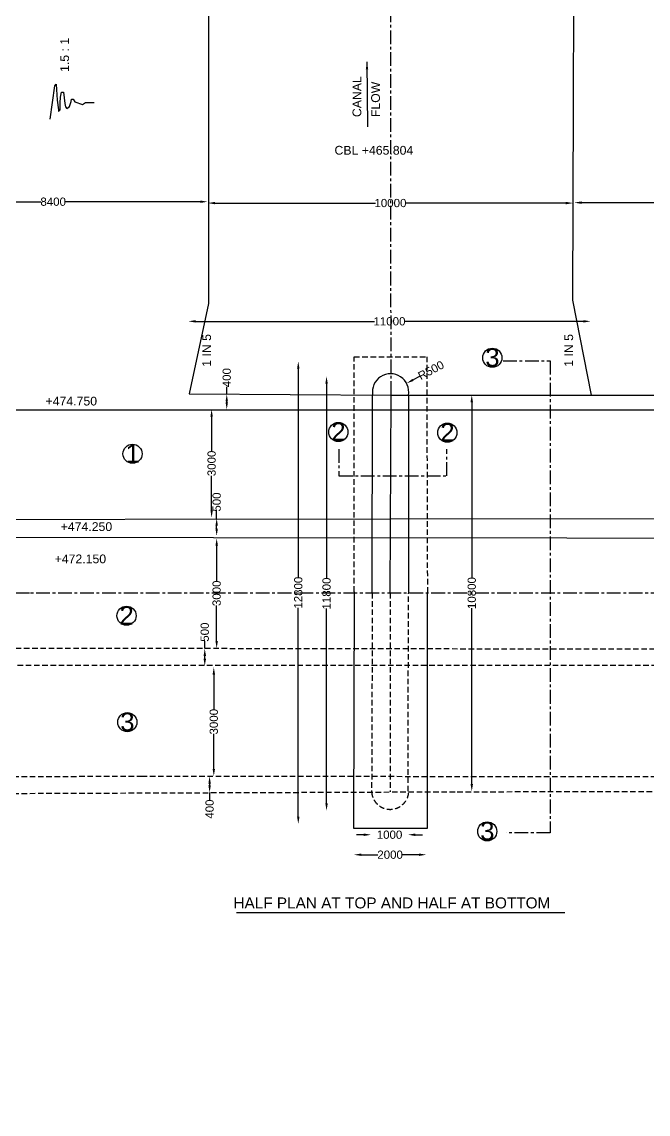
# Model space of a CAD drawing. Header units: millimetres. Extents: x 1573 to 106837, y 3347 to 74455.
# Drawn here: x 34859 to 51976, y 19415 to 49293 of the extents above; entities that cross this region are included whole.
import ezdxf

# ---------------------------------------------------------------- set-up
doc = ezdxf.new("R2010")
doc.units = ezdxf.units.MM
doc.header["$MEASUREMENT"] = 0
doc.linetypes.add('CENTER', pattern=[2, 1.25, -0.25, 0.25, -0.25])
doc.linetypes.add('DASHED', pattern=[0.75, 0.5, -0.25])
for name, color, linetype in [('DIM', 7, 'Continuous'), ('DWG', 7, 'Continuous'), ('TXT', 7, 'Continuous')]:
    doc.layers.add(name, color=color, linetype=linetype)
doc.styles.get("Standard").update_dxf_attribs({"font": 'arial.ttf'})
doc.dimstyles.new('Civil', dxfattribs={"dimtxt": 225, "dimasz": 200, "dimexe": 0.1, "dimexo": 0.0625, "dimgap": 0.09, "dimtad": 0, "dimdec": 0, "dimzin": 12, "dimdsep": 46, "dimtxsty": 'Standard', "dimcen": 0.1, "dimse1": 1, "dimse2": 1, "dimadec": 0, "dimazin": 2, "dimtfac": 1, "dimtdec": 0, "dimtofl": 0, "dimtmove": 0, "dimatfit": 3, "dimfxl": 1, "dimfrac": 1, "dimtolj": 1, "dimtzin": 0, "dimarcsym": 0})

# ---------------------------------------------------------------- blocks, each defined once
blk = doc.blocks.new('*D100')
at = {"layer": 'Defpoints', "color": 0, "transparency": 16777216}
for p in [(31497, 44264), (39933, 44373), (39933, 44264)]:
    blk.add_point(p, dxfattribs=at)
at = {"layer": 'DIM', "color": 0, "lineweight": -2, "transparency": 16777216}
for p, q in [((31697, 44373), (35379, 44373)), ((39733, 44373), (36051, 44373))]:
    blk.add_line(p, q, dxfattribs=at)
at = {"layer": 'DIM', "color": 0, "transparency": 16777216}
for points in [[(31697, 44407), (31697, 44340), (31497, 44373)], [(39733, 44407), (39733, 44340), (39933, 44373)]]:
    blk.add_solid(points, dxfattribs=at)
at = {"layer": 'DIM', "color": 0, "transparency": 16777216, "insert": (35715, 44373), "char_height": 225, "attachment_point": 5}
blk.add_mtext('\\A1;8400', dxfattribs=at)
blk = doc.blocks.new('*D101')
at = {"layer": 'Defpoints', "color": 0, "transparency": 16777216}
for p in [(39941, 44385), (49925, 44385), (49925, 44336)]:
    blk.add_point(p, dxfattribs=at)
at = {"layer": 'DIM', "color": 0, "lineweight": -2, "transparency": 16777216}
for p, q in [((40141, 44336), (44520, 44336)), ((49725, 44336), (45345, 44336))]:
    blk.add_line(p, q, dxfattribs=at)
at = {"layer": 'DIM', "color": 0, "transparency": 16777216}
for points in [[(40141, 44370), (40141, 44303), (39941, 44336)], [(49725, 44370), (49725, 44303), (49925, 44336)]]:
    blk.add_solid(points, dxfattribs=at)
at = {"layer": 'DIM', "color": 0, "transparency": 16777216, "insert": (44933, 44336), "char_height": 225, "attachment_point": 5}
blk.add_mtext('\\A1;10000', dxfattribs=at)
blk = doc.blocks.new('*D102')
at = {"layer": 'Defpoints', "color": 0, "transparency": 16777216}
for p in [(49956, 44287), (58295, 44348), (58295, 44287)]:
    blk.add_point(p, dxfattribs=at)
at = {"layer": 'DIM', "color": 0, "lineweight": -2, "transparency": 16777216}
for p, q in [((50156, 44348), (53790, 44348)), ((58095, 44348), (54462, 44348))]:
    blk.add_line(p, q, dxfattribs=at)
at = {"layer": 'DIM', "color": 0, "transparency": 16777216}
for points in [[(50156, 44381), (50156, 44314), (49956, 44348)], [(58095, 44381), (58095, 44314), (58295, 44348)]]:
    blk.add_solid(points, dxfattribs=at)
at = {"layer": 'DIM', "color": 0, "transparency": 16777216, "insert": (54126, 44348), "char_height": 225, "attachment_point": 5}
blk.add_mtext('\\A1;8400', dxfattribs=at)
blk = doc.blocks.new('*D125')
at = {"layer": 'Defpoints', "color": 0, "transparency": 16777216}
for p in [(40010, 28659), (39990, 28211), (40010, 28211)]:
    blk.add_point(p, dxfattribs=at)
at = {"layer": 'DIM', "color": 0, "lineweight": -2, "transparency": 16777216}
for p, q in [((39990, 28459), (39990, 28411)), ((39990, 28211), (39990, 28011))]:
    blk.add_line(p, q, dxfattribs=at)
at = {"layer": 'DIM', "color": 0, "transparency": 16777216}
for points in [[(39957, 28459), (40024, 28459), (39990, 28659)], [(39957, 28411), (40024, 28411), (39990, 28211)]]:
    blk.add_solid(points, dxfattribs=at)
at = {"layer": 'DIM', "color": 0, "transparency": 16777216, "insert": (39990, 27759), "char_height": 225, "attachment_point": 5, "rotation": 90}
blk.add_mtext('\\A1;400', dxfattribs=at)
blk = doc.blocks.new('*D126')
at = {"layer": 'Defpoints', "color": 0, "transparency": 16777216}
for p in [(40105, 31640), (40154, 31640), (40154, 28660)]:
    blk.add_point(p, dxfattribs=at)
at = {"layer": 'DIM', "color": 0, "lineweight": -2, "transparency": 16777216}
for p, q in [((40105, 31440), (40105, 30485)), ((40105, 28860), (40105, 29814))]:
    blk.add_line(p, q, dxfattribs=at)
at = {"layer": 'DIM', "color": 0, "transparency": 16777216}
for points in [[(40071, 31440), (40138, 31440), (40105, 31640)], [(40071, 28860), (40138, 28860), (40105, 28660)]]:
    blk.add_solid(points, dxfattribs=at)
at = {"layer": 'DIM', "color": 0, "transparency": 16777216, "insert": (40105, 30150), "char_height": 225, "attachment_point": 5, "rotation": 90}
blk.add_mtext('\\A1;3000', dxfattribs=at)
blk = doc.blocks.new('*D127')
at = {"layer": 'Defpoints', "color": 0, "transparency": 16777216}
for p in [(39858, 32151), (39957, 32151), (39957, 31670)]:
    blk.add_point(p, dxfattribs=at)
at = {"layer": 'DIM', "color": 0, "lineweight": -2, "transparency": 16777216}
for p, q in [((39858, 32151), (39858, 32351)), ((39858, 31870), (39858, 31951))]:
    blk.add_line(p, q, dxfattribs=at)
at = {"layer": 'DIM', "color": 0, "transparency": 16777216}
for points in [[(39825, 31951), (39892, 31951), (39858, 32151)], [(39825, 31870), (39892, 31870), (39858, 31670)]]:
    blk.add_solid(points, dxfattribs=at)
at = {"layer": 'DIM', "color": 0, "transparency": 16777216, "insert": (39858, 32600), "char_height": 225, "attachment_point": 5, "rotation": 90}
blk.add_mtext('\\A1;500', dxfattribs=at)
blk = doc.blocks.new('*D128')
at = {"layer": 'Defpoints', "color": 0, "transparency": 16777216}
for p in [(40183, 35169), (40213, 35169), (40213, 32156)]:
    blk.add_point(p, dxfattribs=at)
at = {"layer": 'DIM', "color": 0, "lineweight": -2, "transparency": 16777216}
for p, q in [((40183, 34969), (40183, 33998)), ((40183, 32356), (40183, 33327))]:
    blk.add_line(p, q, dxfattribs=at)
at = {"layer": 'DIM', "color": 0, "transparency": 16777216}
for points in [[(40150, 34969), (40217, 34969), (40183, 35169)], [(40150, 32356), (40217, 32356), (40183, 32156)]]:
    blk.add_solid(points, dxfattribs=at)
at = {"layer": 'DIM', "color": 0, "transparency": 16777216, "insert": (40183, 33662), "char_height": 225, "attachment_point": 5, "rotation": 90}
blk.add_mtext('\\A1;3000', dxfattribs=at)
blk = doc.blocks.new('*D129')
at = {"layer": 'Defpoints', "color": 0, "transparency": 16777216}
for p in [(40183, 35710), (40203, 35710), (40203, 35228)]:
    blk.add_point(p, dxfattribs=at)
at = {"layer": 'DIM', "color": 0, "lineweight": -2, "transparency": 16777216}
for p, q in [((40183, 35710), (40183, 35910)), ((40183, 35428), (40183, 35510))]:
    blk.add_line(p, q, dxfattribs=at)
at = {"layer": 'DIM', "color": 0, "transparency": 16777216}
for points in [[(40150, 35510), (40217, 35510), (40183, 35710)], [(40150, 35428), (40217, 35428), (40183, 35228)]]:
    blk.add_solid(points, dxfattribs=at)
at = {"layer": 'DIM', "color": 0, "transparency": 16777216, "insert": (40183, 36158), "char_height": 225, "attachment_point": 5, "rotation": 90}
blk.add_mtext('\\A1;500', dxfattribs=at)
blk = doc.blocks.new('*D130')
at = {"layer": 'Defpoints', "color": 0, "transparency": 16777216}
for p in [(39937, 38695), (40045, 38695), (39937, 35735)]:
    blk.add_point(p, dxfattribs=at)
at = {"layer": 'DIM', "color": 0, "lineweight": -2, "transparency": 16777216}
for p, q in [((40045, 38495), (40045, 37551)), ((40045, 35935), (40045, 36879))]:
    blk.add_line(p, q, dxfattribs=at)
at = {"layer": 'DIM', "color": 0, "transparency": 16777216}
for points in [[(40012, 38495), (40079, 38495), (40045, 38695)], [(40012, 35935), (40079, 35935), (40045, 35735)]]:
    blk.add_solid(points, dxfattribs=at)
at = {"layer": 'DIM', "color": 0, "transparency": 16777216, "insert": (40045, 37215), "char_height": 225, "attachment_point": 5, "rotation": 90}
blk.add_mtext('\\A1;3000', dxfattribs=at)
blk = doc.blocks.new('*D131')
at = {"layer": 'Defpoints', "color": 0, "transparency": 16777216}
for p in [(40301, 39109), (40459, 39109), (40301, 38686)]:
    blk.add_point(p, dxfattribs=at)
at = {"layer": 'DIM', "color": 0, "lineweight": -2, "transparency": 16777216}
for p, q in [((40459, 39109), (40459, 39309)), ((40459, 38886), (40459, 38909))]:
    blk.add_line(p, q, dxfattribs=at)
at = {"layer": 'DIM', "color": 0, "transparency": 16777216}
for points in [[(40426, 38909), (40492, 38909), (40459, 39109)], [(40426, 38886), (40492, 38886), (40459, 38686)]]:
    blk.add_solid(points, dxfattribs=at)
at = {"layer": 'DIM', "color": 0, "transparency": 16777216, "insert": (40459, 39561), "char_height": 225, "attachment_point": 5, "rotation": 90}
blk.add_mtext('\\A1;400', dxfattribs=at)
blk = doc.blocks.new('*D132')
at = {"layer": 'Defpoints', "color": 0, "transparency": 16777216}
for p in [(39407, 41110), (50405, 41110), (50405, 41101)]:
    blk.add_point(p, dxfattribs=at)
at = {"layer": 'DIM', "color": 0, "lineweight": -2, "transparency": 16777216}
for p, q in [((39607, 41101), (44494, 41101)), ((50205, 41101), (45319, 41101))]:
    blk.add_line(p, q, dxfattribs=at)
at = {"layer": 'DIM', "color": 0, "transparency": 16777216}
for points in [[(39607, 41134), (39607, 41068), (39407, 41101)], [(50205, 41134), (50205, 41068), (50405, 41101)]]:
    blk.add_solid(points, dxfattribs=at)
at = {"layer": 'DIM', "color": 0, "transparency": 16777216, "insert": (44906, 41101), "char_height": 225, "attachment_point": 5}
blk.add_mtext('\\A1;11000', dxfattribs=at)
blk = doc.blocks.new('*D133')
at = {"layer": 'Defpoints', "color": 0, "transparency": 16777216}
for p in [(44936, 39171), (45375, 39406)]:
    blk.add_point(p, dxfattribs=at)
at = {"layer": 'DIM', "color": 0, "lineweight": -2, "transparency": 16777216}
for p, q in [((45727, 39594), (45551, 39500)), ((44936, 39171), (44936, 39171)), ((44936, 39171), (44936, 39171))]:
    blk.add_line(p, q, dxfattribs=at)
at = {"layer": 'DIM', "color": 0, "transparency": 16777216}
blk.add_solid([(45535, 39529), (45567, 39471), (45375, 39406)], dxfattribs=at)
at = {"layer": 'DIM', "color": 0, "transparency": 16777216, "insert": (46041, 39762), "char_height": 225, "attachment_point": 5, "rotation": 28.1367}
blk.add_mtext('\\A1;R500', dxfattribs=at)
blk = doc.blocks.new('*D134')
at = {"layer": 'Defpoints', "color": 0, "transparency": 16777216}
for p in [(43933, 26580), (45914, 26580), (45914, 26511)]:
    blk.add_point(p, dxfattribs=at)
at = {"layer": 'DIM', "color": 0, "lineweight": -2, "transparency": 16777216}
for p, q in [((44133, 26511), (44586, 26511)), ((45714, 26511), (45261, 26511))]:
    blk.add_line(p, q, dxfattribs=at)
at = {"layer": 'DIM', "color": 0, "transparency": 16777216}
for points in [[(44133, 26544), (44133, 26478), (43933, 26511)], [(45714, 26544), (45714, 26478), (45914, 26511)]]:
    blk.add_solid(points, dxfattribs=at)
at = {"layer": 'DIM', "color": 0, "transparency": 16777216, "insert": (44923, 26511), "char_height": 225, "attachment_point": 5}
blk.add_mtext('\\A1;2000', dxfattribs=at)
blk = doc.blocks.new('*D135')
at = {"layer": 'Defpoints', "color": 0, "transparency": 16777216}
for p in [(44403, 27035), (45413, 27058), (45413, 27035)]:
    blk.add_point(p, dxfattribs=at)
at = {"layer": 'DIM', "color": 0, "lineweight": -2, "transparency": 16777216}
for p, q in [((44203, 27058), (44003, 27058)), ((45613, 27058), (45813, 27058))]:
    blk.add_line(p, q, dxfattribs=at)
at = {"layer": 'DIM', "color": 0, "transparency": 16777216}
for points in [[(44203, 27091), (44203, 27024), (44403, 27058)], [(45613, 27091), (45613, 27024), (45413, 27058)]]:
    blk.add_solid(points, dxfattribs=at)
at = {"layer": 'DIM', "color": 0, "transparency": 16777216, "insert": (44908, 27058), "char_height": 225, "attachment_point": 5}
blk.add_mtext('\\A1;1000', dxfattribs=at)
blk = doc.blocks.new('*D136')
at = {"layer": 'Defpoints', "color": 0, "transparency": 16777216}
for p in [(42291, 40008), (42414, 40008), (42291, 27350)]:
    blk.add_point(p, dxfattribs=at)
at = {"layer": 'DIM', "color": 0, "lineweight": -2, "transparency": 16777216}
for p, q in [((42414, 39808), (42414, 34092)), ((42414, 27550), (42414, 33267))]:
    blk.add_line(p, q, dxfattribs=at)
at = {"layer": 'DIM', "color": 0, "transparency": 16777216}
for points in [[(42381, 39808), (42447, 39808), (42414, 40008)], [(42381, 27550), (42447, 27550), (42414, 27350)]]:
    blk.add_solid(points, dxfattribs=at)
at = {"layer": 'DIM', "color": 0, "transparency": 16777216, "insert": (42414, 33679), "char_height": 225, "attachment_point": 5, "rotation": 90}
blk.add_mtext('\\A1;12800', dxfattribs=at)
blk = doc.blocks.new('*D137')
at = {"layer": 'Defpoints', "color": 0, "transparency": 16777216}
for p in [(43118, 39598), (43187, 39598), (43118, 27715)]:
    blk.add_point(p, dxfattribs=at)
at = {"layer": 'DIM', "color": 0, "lineweight": -2, "transparency": 16777216}
for p, q in [((43187, 39398), (43187, 34069)), ((43187, 27915), (43187, 33244))]:
    blk.add_line(p, q, dxfattribs=at)
at = {"layer": 'DIM', "color": 0, "transparency": 16777216}
for points in [[(43154, 39398), (43220, 39398), (43187, 39598)], [(43154, 27915), (43220, 27915), (43187, 27715)]]:
    blk.add_solid(points, dxfattribs=at)
at = {"layer": 'DIM', "color": 0, "transparency": 16777216, "insert": (43187, 33656), "char_height": 225, "attachment_point": 5, "rotation": 90}
blk.add_mtext('\\A1;11800', dxfattribs=at)
blk = doc.blocks.new('*D138')
at = {"layer": 'Defpoints', "color": 0, "transparency": 16777216}
for p in [(47156, 39090), (47185, 39090), (47185, 28246)]:
    blk.add_point(p, dxfattribs=at)
at = {"layer": 'DIM', "color": 0, "lineweight": -2, "transparency": 16777216}
for p, q in [((47156, 38890), (47156, 34081)), ((47156, 28446), (47156, 33256))]:
    blk.add_line(p, q, dxfattribs=at)
at = {"layer": 'DIM', "color": 0, "transparency": 16777216}
for points in [[(47122, 38890), (47189, 38890), (47156, 39090)], [(47122, 28446), (47189, 28446), (47156, 28246)]]:
    blk.add_solid(points, dxfattribs=at)
at = {"layer": 'DIM', "color": 0, "transparency": 16777216, "insert": (47156, 33668), "char_height": 225, "attachment_point": 5, "rotation": 90}
blk.add_mtext('\\A1;10800', dxfattribs=at)

msp = doc.modelspace()

# ---------------------------------------------------------------- linework, layer by layer
at = {"layer": 'DWG'}
for points in [[(39933.1, 55712.5), (39960.9, 52597.5), (39960.9, 43020.9), (39960.9, 41585.8), (39430.5, 39116.7), (44950, 39086.1), (55507.8, 39086.1), (59417.3, 39149.4), (59417.3, 27569.2), (58090.4, 27569.2), (58107.1, 33669.8)], [(49952.6, 55238.1), (49905.9, 41684.4), (50415.6, 39086.1)], [(35633.5, 46630.1), (35755.5, 47544.4), (35796.2, 47585), (35826.7, 47148.2), (35857.2, 46884.1), (35857.2, 46843.5), (35908, 46884.1), (35908, 47077.1), (35918.2, 47229.5), (35938.5, 47371.7), (35958.8, 47371.7), (35999.5, 47371.7), (36030, 47056.8), (36050.3, 46965.4), (36091, 46924.7), (36162.2, 46975.5), (36202.8, 47117.7), (36213, 47178.7), (36263.8, 47178.7), (36304.5, 47107.6), (36518, 47036.5), (36599.3, 47087.3), (36833.1, 47087.3)], [(2402.2, 42594.5), (11765.9, 42595.2), (19776.4, 38678.2), (37775, 38678.2), (56840.5, 38678.2), (67453.8, 38721.1)], [(44437, 33669.8), (44446.4, 39088.9)], [(44926.5, 33669.8), (44950, 39086.1)], [(45425.9, 39086.1), (45425.3, 33669.8)], [(59417.3, 35708.8), (30417.2, 35673.8)], [(30417.2, 35198.9), (59417.3, 35170.6)], [(43938.3, 33706.2), (43920, 27236.8)], [(43920, 27236.8), (45942.4, 27236.8), (45942.4, 33688.1)]]:
    msp.add_lwpolyline(points, dxfattribs=at)
at = {"layer": 'DWG', "linetype": 'CENTER', "ltscale": 300}
for points in [[(44950, 39086.1), (44936.3, 55328.4)], [(48011.4, 40018.2), (49299.1, 40018.2), (49299.1, 27107), (48094.1, 27107)], [(43525.8, 37607.2), (43525.8, 36874.5), (46478, 36874.5), (46478, 37607.2)], [(88664.2, 34799.6), (88664.2, 33669.8), (59624.4, 33669.8), (35067.9, 33669.8), (13570.3, 33669.8), (1791.6, 33575.2), (1791.6, 34945.4)]]:
    msp.add_lwpolyline(points, dxfattribs=at)
at = {"layer": 'DWG', "linetype": 'DASHED', "ltscale": 300}
for points in [[(43938.3, 33706.2), (43938.3, 40132.3), (45924.4, 40132.3), (45942.4, 33688.1)], [(44437, 33669.8), (44418.6, 28225.4)], [(44926.5, 33669.8), (44926.6, 28227.3)], [(45416.3, 28249.3), (45425.3, 33669.8)], [(30417.2, 32171.7), (59417.3, 32129)], [(59417.3, 31686.9), (30417.2, 31685.9)], [(11790.6, 19415), (11790.6, 24596.8), (19776.4, 28617.7), (38132.7, 28659.5), (48452, 28653.7), (59127.7, 28653.7), (64696.2, 28653.7), (67498.3, 28653.7), (79437.8, 24614.5), (79437.8, 19941.9)], [(19776.4, 28132.4), (46759.9, 28234.2), (59417.3, 28250.9)]]:
    msp.add_lwpolyline(points, dxfattribs=at)
at = {"layer": 'DWG'}
msp.add_arc((44936.4, 39171.4), 496.9, 350.11721, 189.55636, dxfattribs=at)
at = {"layer": 'DWG', "linetype": 'DASHED', "ltscale": 300}
msp.add_arc((44926.3, 28261.6), 509, 184.08339, 356.34881, dxfattribs=at)
at = {"layer": 'TXT'}
msp.add_line((40723.1, 24932.9), (49700.9, 24932.9), dxfattribs=at)
for centre in [(47718.1, 40105.1), (43509.1, 38073.8), (46487.5, 38056), (37884.5, 37479.1), (37720.3, 33049.2), (37740.8, 30136.9), (47578.8, 27149.4)]:
    msp.add_circle(centre, 261.4, dxfattribs=at)

# ---------------------------------------------------------------- texts
for s, p in [('1.5 : 1', (36147.3, 47923.6)), ('CANAL', (44136.9, 46688)), ('FLOW', (44646.8, 46688)), ('1 IN 5', (40028.7, 39858.7)), ('1 IN 5', (49925.2, 39858.7))]:
    msp.add_text(s, height=240, rotation=90, dxfattribs=at).set_placement(p)
for s, height, p in [('CBL +465.804', 240, (43404.2, 45660.3)), ('3', 500, (47526.5, 39864.6)), ('+474.750', 240, (35506.7, 38799.4)), ('2', 500, (43317.6, 37833.3)), ('2', 500, (46296, 37815.5)), ('1', 500, (37693, 37238.6)), ('+474.250', 240, (35919.8, 35366)), ('+472.150', 240, (35754.2, 34483.3)), ('2', 500, (37528.8, 32808.7)), ('3', 500, (37549.3, 29896.4)), ('3', 500, (47387.3, 26908.9)), ('HALF PLAN AT TOP AND HALF AT BOTTOM', 300, (40641.8, 25042.6))]:
    msp.add_text(s, height=height, dxfattribs=at).set_placement(p)

# ---------------------------------------------------------------- dimensions: what is measured, and where the dimension line sits
at = {"layer": 'DIM'}
for p1, p2, distance, text, picture, middle in [((31496.8, 44263.8), (39932.9, 44263.8), 109.6, '8400', '*D100', (35714.9, 44373.3)), ((39940.7, 44384.9), (49925, 44384.9), -48.7, '10000', '*D101', (44932.9, 44336.2)), ((49956.5, 44286.9), (58295, 44286.9), 60.9, '8400', '*D102', (54125.7, 44347.8)), ((39407.5, 41110.2), (50405, 41110.2), -9.3, '11000', '*D132', (44906.2, 41100.9)), ((40301.5, 38685.6), (40301.5, 39108.5), -157.6, '400', '*D131', (40459, 39561.3)), ((42291.1, 27350.2), (42291.1, 40008.2), -122.9, '12800', '*D136', (42414, 33679.2)), ((43118.1, 27715.1), (43118.1, 39597.6), -68.9, '11800', '*D137', (43187.1, 33656.4)), ((47184.8, 28246), (47184.8, 39090.4), 29.1, '10800', '*D138', (47155.7, 33668.2)), ((39937.1, 35734.7), (39937.1, 38695.4), -108.3, '3000', '*D130', (40045.4, 37215.1)), ((40203.1, 35227.7), (40203.1, 35709.7), 19.7, '500', '*D129', (40183.4, 36158)), ((40213.2, 32155.8), (40213.2, 35168.7), 29.8, '3000', '*D128', (40183.4, 33662.3)), ((39956.9, 31669.5), (39956.9, 32151.5), 98.5, '500', '*D127', (39858.4, 32599.8)), ((40153.9, 28659.6), (40153.9, 31640), 49.2, '3000', '*D126', (40104.6, 30149.8)), ((40010.2, 28659.4), (40010.2, 28211.4), -19.7, '400', '*D125', (39990.4, 27758.6)), ((44403.2, 27034.6), (45413, 27034.6), 23.1, '1000', '*D135', (44908.1, 27057.7)), ((43932.9, 26580.3), (45914, 26580.3), -69.3, '2000', '*D134', (44923.5, 26511.1))]:
    dim = msp.add_aligned_dim(p1=p1, p2=p2, distance=distance, text=text, dimstyle='Civil', dxfattribs=at)
    dim.commit()
    dim.dimension.update_dxf_attribs({"geometry": picture, "text_midpoint": middle})
dim = msp.add_radius_dim(center=(44936.4, 39171.4), mpoint=(45374.6, 39405.7), text='R500', dimstyle='Civil', dxfattribs=at)
dim.commit()
dim.dimension.update_dxf_attribs({"geometry": '*D133', "text_midpoint": (46041.2, 39762.2)})

# ---------------------------------------------------------------- leaders
at = {"layer": 'TXT'}
msp.add_leader([(44291.3, 48198.5), (44301.7, 46420.7)], dimstyle='Civil', override={"dimgap": 0.09, "dimtad": 0}, dxfattribs=at)

doc.saveas('drawing.dxf')
